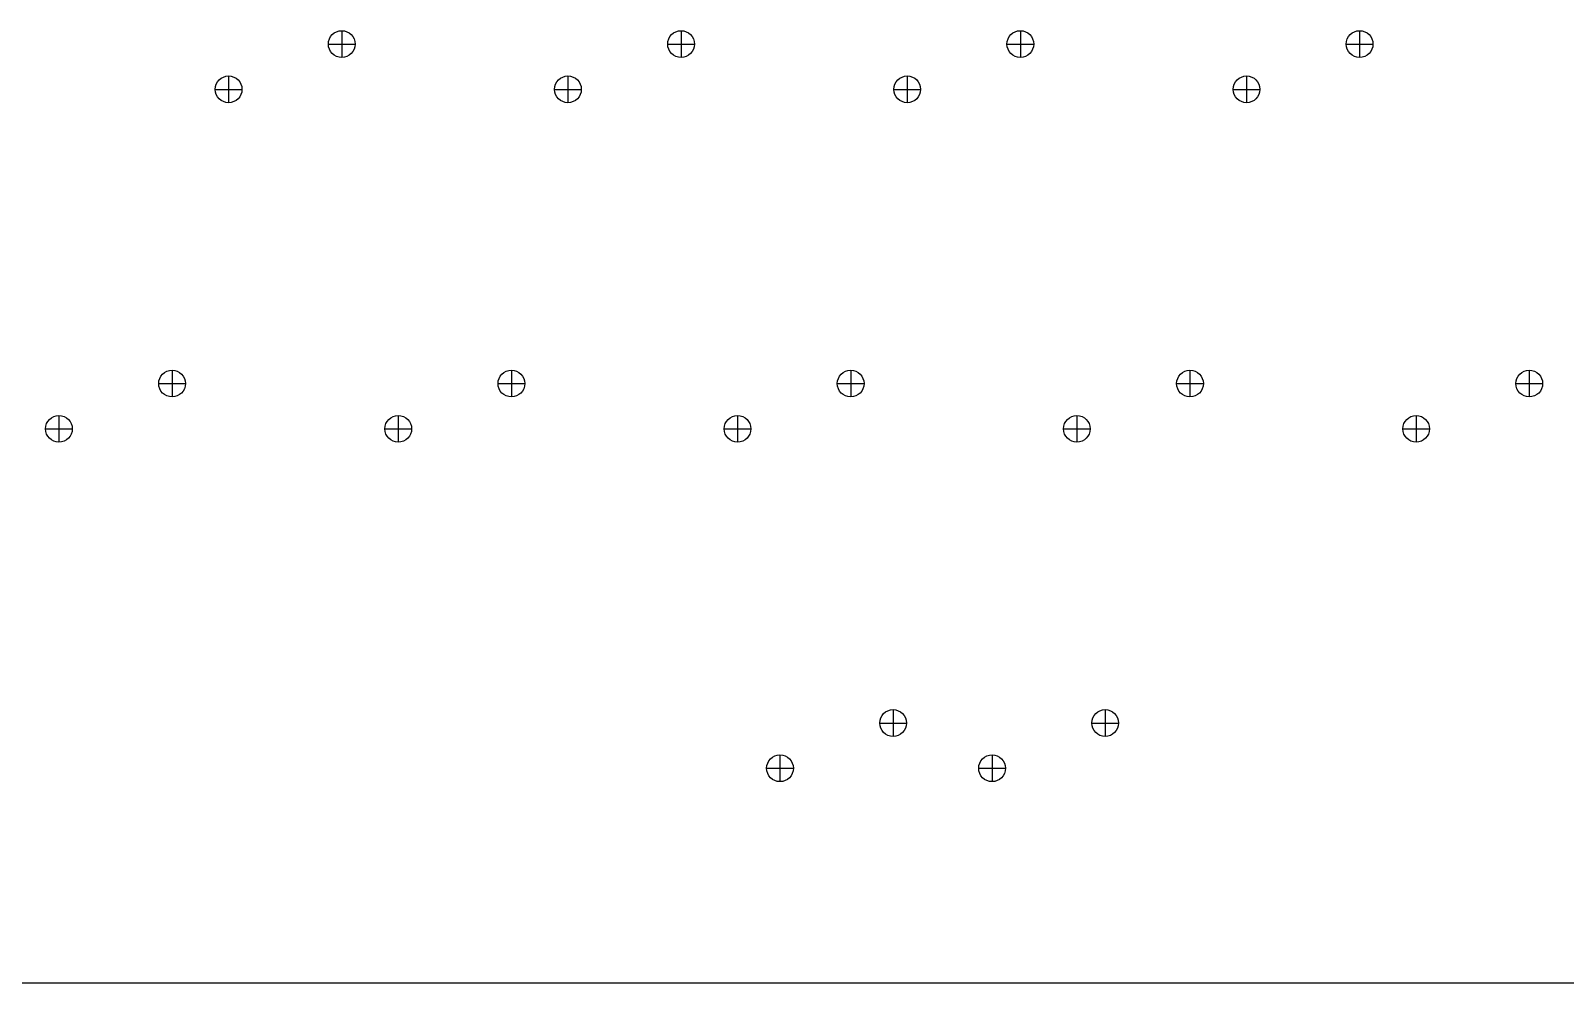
# Model space of a CAD drawing. Extents: x 35 to 385, y -237 to -55.
# Drawn here: x 122.2 to 208.4, y -201.9 to -148.5 of the extents above; entities that cross this region are included whole.
import ezdxf

# ---------------------------------------------------------------- set-up
doc = ezdxf.new("R2010")
doc.units = 0
doc.layers.add('BLACK', color=7, linetype='CONTINUOUS')

msp = doc.modelspace()

# ---------------------------------------------------------------- linework, layer by layer
at = {"layer": 'BLACK', "linetype": 'CONTINUOUS'}
for p, q in [((139.7, -148.475), (139.7, -149.975)), ((158.75, -148.475), (158.75, -149.975)), ((177.8, -148.475), (177.8, -149.975)), ((196.85, -148.475), (196.85, -149.975)), ((138.95, -149.225), (140.45, -149.225)), ((158, -149.225), (159.5, -149.225)), ((177.05, -149.225), (178.55, -149.225)), ((196.1, -149.225), (197.6, -149.225)), ((133.35, -151.015), (133.35, -152.515)), ((152.4, -151.015), (152.4, -152.515)), ((171.45, -151.015), (171.45, -152.515)), ((190.5, -151.015), (190.5, -152.515)), ((132.6, -151.765), (134.1, -151.765)), ((151.65, -151.765), (153.15, -151.765)), ((170.7, -151.765), (172.2, -151.765)), ((189.75, -151.765), (191.25, -151.765)), ((130.175, -167.525), (130.175, -169.025)), ((149.225, -167.525), (149.225, -169.025)), ((168.275, -167.525), (168.275, -169.025)), ((187.325, -167.525), (187.325, -169.025)), ((206.375, -167.525), (206.375, -169.025)), ((129.425, -168.275), (130.925, -168.275)), ((148.475, -168.275), (149.975, -168.275)), ((167.525, -168.275), (169.025, -168.275)), ((186.575, -168.275), (188.075, -168.275)), ((205.625, -168.275), (207.125, -168.275)), ((123.825, -170.065), (123.825, -171.565)), ((142.875, -170.065), (142.875, -171.565)), ((161.925, -170.065), (161.925, -171.565)), ((180.975, -170.065), (180.975, -171.565)), ((200.025, -170.065), (200.025, -171.565)), ((123.075, -170.815), (124.575, -170.815)), ((142.125, -170.815), (143.625, -170.815)), ((161.175, -170.815), (162.675, -170.815)), ((180.225, -170.815), (181.725, -170.815)), ((199.275, -170.815), (200.775, -170.815)), ((170.656, -186.575), (170.656, -188.075)), ((182.562, -186.575), (182.562, -188.075)), ((169.906, -187.325), (171.406, -187.325)), ((181.812, -187.325), (183.312, -187.325)), ((164.306, -189.115), (164.306, -190.615)), ((176.213, -189.115), (176.213, -190.615)), ((163.556, -189.865), (165.056, -189.865)), ((175.463, -189.865), (176.963, -189.865)), ((381.506, -201.93), (40.4576, -201.93))]:
    msp.add_line(p, q, dxfattribs=at)
at = {"layer": 'BLACK'}
for centre in [(139.7, -149.225), (158.75, -149.225), (177.8, -149.225), (196.85, -149.225), (133.35, -151.765), (152.4, -151.765), (171.45, -151.765), (190.5, -151.765), (130.175, -168.275), (149.225, -168.275), (168.275, -168.275), (187.325, -168.275), (206.375, -168.275), (123.825, -170.815), (142.875, -170.815), (161.925, -170.815), (180.975, -170.815), (200.025, -170.815), (170.656, -187.325), (182.562, -187.325), (164.306, -189.865), (176.213, -189.865)]:
    msp.add_circle(centre, 0.75, dxfattribs=at)

doc.saveas('drawing.dxf')
